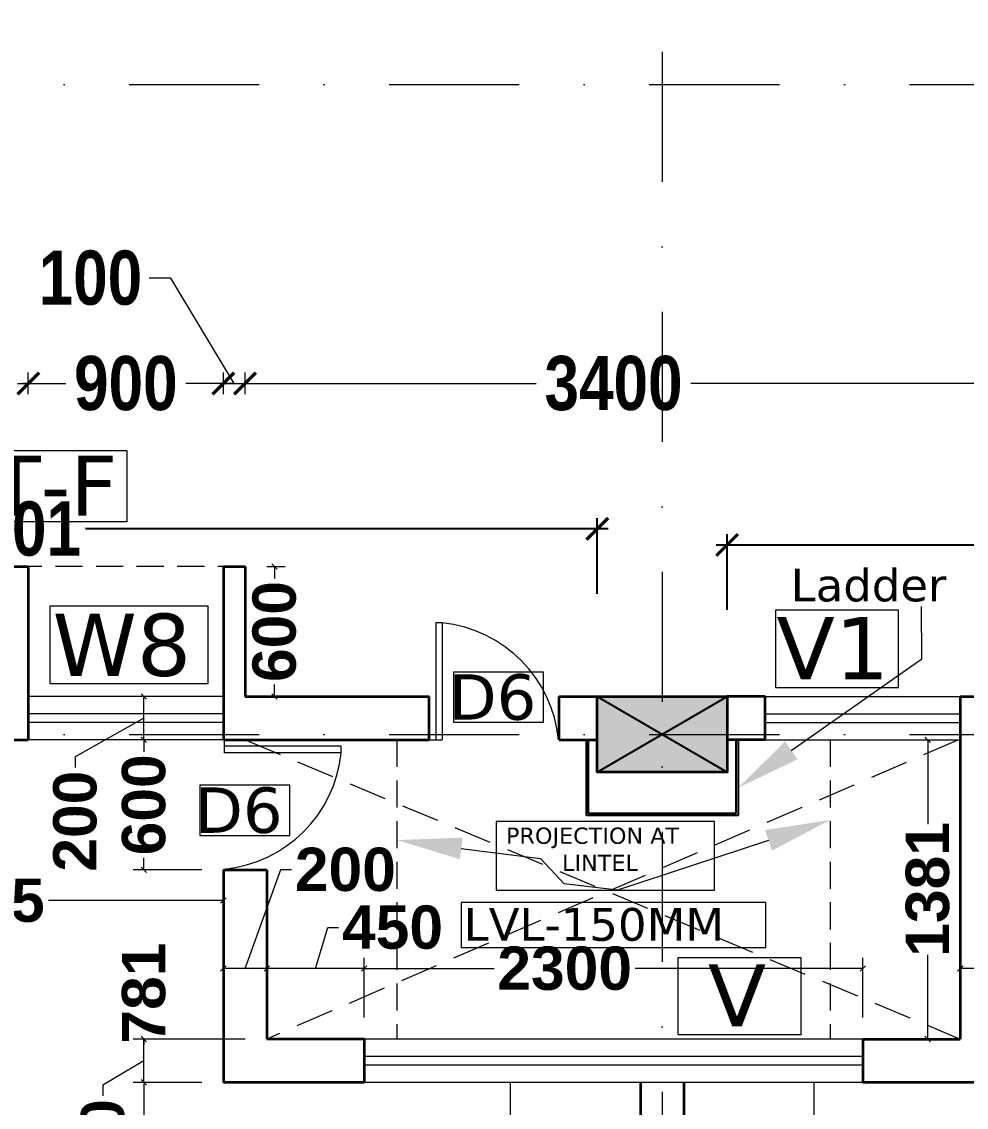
# Model space of a CAD drawing. Header units: millimetres. Extents: x -3092162 to 4513894, y -12317808 to 1849994.
# Drawn here: x -453469 to -449111, y -5824702 to -5819691 of the extents above; entities that cross this region are included whole.
import ezdxf

# ---------------------------------------------------------------- set-up
doc = ezdxf.new("R2010")
doc.units = ezdxf.units.MM
doc.header["$LTSCALE"] = 2
doc.header["$MEASUREMENT"] = 0
doc.header["$PDMODE"] = 34
doc.header["$PDSIZE"] = 500
for name, pattern in [('DASHDOT', [1, 0.5, -0.25, 0, -0.25]), ('DASHED2', [0.375, 0.25, -0.125]), ('HIDDEN', [0.375, 0.25, -0.125])]:
    doc.linetypes.add(name, pattern=pattern)
for name, color, linetype, lineweight, true_color in [('AEROW', 7, 'Continuous', 15, 0x0d0d0d), ('duct text', 7, 'Continuous', 5, 0x30182a), ('partation wall', 7, 'Continuous', 20, 0x525023)]:
    doc.layers.add(name, color=color, linetype=linetype, lineweight=lineweight, true_color=true_color)
for name, color, linetype, lineweight in [('coloumn', 10, 'Continuous', 35), ('D DIM', 250, 'Continuous', 9), ('D6', 10, 'Continuous', 5), ('DOOR', 27, 'Continuous', 5), ('glass', 5, 'Continuous', 15), ('GRID', 251, 'DASHDOT', 5), ('ldr', 11, 'Continuous', 25), ('PARGOLA', 115, 'DASHED2', 5), ('PROJ', 251, 'HIDDEN', 5), ('SILL', 74, 'Continuous', 9), ('taxe', 7, 'Continuous', 9), ('TEXT', 7, 'Continuous', 13), ('toi.dim.', 214, 'Continuous', 9), ('VENTI', 162, 'Continuous', 5), ('WAll', 250, 'Continuous', 35)]:
    doc.layers.add(name, color=color, linetype=linetype, lineweight=lineweight)
doc.styles.add('INNER DIM', font='ARIALNB.TTF', dxfattribs={"height": 250})
doc.styles.add('int dim', font='arialbd.ttf', dxfattribs={"height": 200})
doc.styles.add('style2', font='verdana.ttf')
doc.dimstyles.new('external final', dxfattribs={"dimscale": 0, "dimtxt": 250, "dimasz": 100, "dimexe": 50, "dimexo": 50, "dimgap": 50, "dimtad": 0, "dimdec": 0, "dimzin": 0, "dimdsep": 46, "dimtxsty": 'INNER DIM', "dimblk": 'ARCHTICK', "dimcen": 100, "dimdle": 50, "dimclrd": 256, "dimclre": 256, "dimclrt": 256, "dimadec": 0, "dimazin": 0, "dimtfac": 1, "dimtdec": 0, "dimtix": 1, "dimtmove": 1, "dimatfit": 3, "dimfxl": 50, "dimfxlon": 1, "dimtolj": 1, "dimtzin": 0, "dimlwd": -1, "dimlwe": -1, "dimarcsym": 1})

# ---------------------------------------------------------------- blocks, each defined once
blk = doc.blocks.new('_Oblique')
at = {"color": 0, "linetype": 'ByBlock', "lineweight": -2}
blk.add_line((-0.5, -0.5), (0.5, 0.5), dxfattribs=at)
blk = doc.blocks.new('_ArchTick')
at = {"color": 0, "linetype": 'ByBlock', "const_width": 0.15}
blk.add_lwpolyline([(-0.5, -0.5), (0.5, 0.5)], dxfattribs=at)
blk = doc.blocks.new('*D363')
at = {"ltscale": 100, "transparency": 16777216}
for p, q in [((-456214.3, -5822332.5), (-456214.3, -5821982.5)), ((-450813.6, -5822332.5), (-450813.6, -5821982.5)), ((-456264.3, -5822032.5), (-453852.8, -5822032.5)), ((-450763.6, -5822032.5), (-453175.1, -5822032.5))]:
    blk.add_line(p, q, dxfattribs=at)
at = {"layer": 'Defpoints', "color": 0, "lineweight": 50, "ltscale": 100, "transparency": 16777216}
for p in [(-450813.6, -5822032.5), (-456214.3, -5822806.2), (-450813.6, -5822806.2)]:
    blk.add_point(p, dxfattribs=at)
at = {"ltscale": 100, "transparency": 16777216, "xscale": 100, "yscale": 100, "zscale": 100, "rotation": 180}
blk.add_blockref('_ArchTick', (-456214.3, -5822032.5), dxfattribs=at)
at = {"ltscale": 100, "transparency": 16777216, "xscale": 100, "yscale": 100, "zscale": 100}
blk.add_blockref('_ArchTick', (-450813.6, -5822032.5), dxfattribs=at)
at = {"lineweight": 50, "ltscale": 100, "transparency": 16777216, "insert": (-453513.9, -5822032.5), "char_height": 250, "attachment_point": 5, "style": 'INNER DIM'}
blk.add_mtext('\\A1;5401', dxfattribs=at)
blk = doc.blocks.new('*D364')
at = {"ltscale": 100, "transparency": 16777216}
for p, q in [((-450214.3, -5822406.2), (-450214.3, -5822056.2)), ((-445589.3, -5822406.2), (-445589.3, -5822056.2)), ((-450264.3, -5822106.2), (-448263.4, -5822106.2)), ((-445539.3, -5822106.2), (-447540.3, -5822106.2))]:
    blk.add_line(p, q, dxfattribs=at)
at = {"layer": 'Defpoints', "color": 0, "lineweight": 50, "ltscale": 100, "transparency": 16777216}
for p in [(-445589.3, -5822106.2), (-450214.3, -5822806.2), (-445589.3, -5822806.2)]:
    blk.add_point(p, dxfattribs=at)
at = {"ltscale": 100, "transparency": 16777216, "xscale": 100, "yscale": 100, "zscale": 100, "rotation": 180}
blk.add_blockref('_ArchTick', (-450214.3, -5822106.2), dxfattribs=at)
at = {"ltscale": 100, "transparency": 16777216, "xscale": 100, "yscale": 100, "zscale": 100}
blk.add_blockref('_ArchTick', (-445589.3, -5822106.2), dxfattribs=at)
at = {"lineweight": 50, "ltscale": 100, "transparency": 16777216, "insert": (-447901.8, -5822106.2), "char_height": 250, "attachment_point": 5, "style": 'INNER DIM'}
blk.add_mtext('\\A1;4625', dxfattribs=at)

msp = doc.modelspace()

# ---------------------------------------------------------------- hatches: boundary and pattern name
at = {"layer": 'coloumn', "ltscale": 100}
msp.add_hatch(color=256, dxfattribs=at).paths.add_polyline_path([(-450214.3, -5822806.2), (-450214.3, -5823156.2), (-450814.3, -5823156.2), (-450814.3, -5822806.2)])

# ---------------------------------------------------------------- linework, layer by layer
at = {"layer": 'AEROW', "ltscale": 100}
for points in [[(-449918.2, -5823055.1), (-449315.8, -5822631.8), (-449316.9, -5822390.9)], [(-450023.4, -5823470.2), (-450719.9, -5823700.5), (-450966.6, -5823670.6)], [(-451441, -5823507.3), (-451075.6, -5823554.7), (-450966.6, -5823670.6)]]:
    msp.add_lwpolyline(points, dxfattribs=at)
for points in [[(-449889.5, -5823096), (-450163.7, -5823227.6), (-449947, -5823014.2)], [(-450039.1, -5823422.7), (-449738.6, -5823376), (-450007.7, -5823517.7)], [(-451447.5, -5823556.9), (-451738.6, -5823468.8), (-451434.6, -5823457.8)]]:
    msp.add_solid(points, dxfattribs=at)
at = {"layer": 'coloumn', "lineweight": 25, "ltscale": 100}
for p, q in [((-450814.3, -5823156.2), (-450214.3, -5822806.2)), ((-450814.3, -5822806.2), (-450214.3, -5823156.2))]:
    msp.add_line(p, q, dxfattribs=at)
at = {"layer": 'coloumn', "ltscale": 100}
msp.add_lwpolyline([(-450214.3, -5822806.2), (-450214.3, -5823156.2), (-450814.3, -5823156.2), (-450814.3, -5822806.2)], close=True, dxfattribs=at)
at = {"layer": 'D DIM', "ltscale": 100}
for p, q in [((-452781.3, -5820874.4), (-452881.3, -5820874.4)), ((-452488.5, -5821360.9), (-452781.3, -5820874.4)), ((-453438.5, -5821410.9), (-453438.5, -5821310.9)), ((-453438.5, -5821410.9), (-453438.5, -5821310.9)), ((-452538.5, -5821410.9), (-452538.5, -5821310.9)), ((-452538.5, -5821410.9), (-452538.5, -5821310.9)), ((-452438.5, -5821410.9), (-452438.5, -5821310.9)), ((-452438.5, -5821410.9), (-452438.5, -5821310.9)), ((-453488.5, -5821360.9), (-453265.9, -5821360.9)), ((-453438.5, -5821360.9), (-453462.7, -5821360.9)), ((-452488.5, -5821360.9), (-452711.1, -5821360.9)), ((-452538.5, -5821360.9), (-452438.5, -5821360.9)), ((-452538.5, -5821360.9), (-452438.5, -5821360.9)), ((-452488.5, -5821360.9), (-451094.7, -5821360.9)), ((-448988.5, -5821360.9), (-450382.3, -5821360.9))]:
    msp.add_line(p, q, dxfattribs=at)
at = {"layer": 'D6', "ltscale": 0.1}
for p, q in [((-451061.8, -5822693.3), (-451476.6, -5822693.3)), ((-451476.6, -5822693.3), (-451476.6, -5822925)), ((-451061.8, -5822925), (-451061.8, -5822693.3)), ((-451476.6, -5822925), (-451061.8, -5822925)), ((-452232.5, -5823215.6), (-452647.3, -5823215.6)), ((-452647.3, -5823215.6), (-452647.3, -5823447.3)), ((-452232.5, -5823447.3), (-452232.5, -5823215.6)), ((-452647.3, -5823447.3), (-452232.5, -5823447.3))]:
    msp.add_line(p, q, dxfattribs=at)
at = {"layer": 'DOOR', "color": 252, "ltscale": 200}
for p, q in [((-451558.7, -5822466.2), (-451558.7, -5823006.2)), ((-451528.7, -5822466.2), (-451558.7, -5822466.2)), ((-451528.7, -5822466.2), (-451528.7, -5823006.2)), ((-452534.6, -5823006.2), (-452534.6, -5823066.2)), ((-451588.7, -5823006.2), (-451528.7, -5823006.2)), ((-451994.6, -5823036.2), (-452534.6, -5823036.2)), ((-451994.6, -5823066.2), (-452534.6, -5823066.2)), ((-451994.6, -5823066.2), (-451994.6, -5823036.2))]:
    msp.add_line(p, q, dxfattribs=at)
for centre, major_axis, start_param, end_param in [((-451590.5, -5823063.9), (531.8, 279.7), -0.388805, 0.983679), ((-452592.3, -5823004.4), (-214.5, 561.3), 2.871885, 4.24437)]:
    msp.add_ellipse(centre, major_axis=major_axis, ratio=1, start_param=start_param, end_param=end_param, dxfattribs=at)
at = {"layer": 'duct text', "ltscale": 0.1}
msp.add_lwpolyline([(-454493.1, -5821670.6), (-452984.7, -5821670.6), (-452984.7, -5821999.7), (-454493.1, -5821999.7)], close=True, dxfattribs=at)
at = {"layer": 'glass', "ltscale": 100}
for p, q in [((-452538.6, -5822886.2), (-453438.6, -5822886.2)), ((-450038.6, -5822886.2), (-449138.6, -5822886.2)), ((-452538.6, -5822926.2), (-453438.6, -5822926.2)), ((-450038.6, -5822926.2), (-449138.6, -5822926.2)), ((-449588.6, -5824467.4), (-451888.6, -5824467.4)), ((-449588.6, -5824507.4), (-451888.6, -5824507.4))]:
    msp.add_line(p, q, dxfattribs=at)
at = {"layer": 'GRID', "color": 5, "ltscale": 600}
msp.add_line((-450514.3, -5807829.3), (-450514.3, -5892623.2), dxfattribs=at)
at = {"layer": 'GRID', "color": 6, "ltscale": 600}
for p, q in [((-460174.2, -5819981.2), (-367334.7, -5819981.2)), ((-460174.2, -5822981.2), (-367334.7, -5822981.2))]:
    msp.add_line(p, q, dxfattribs=at)
at = {"layer": 'ldr', "ltscale": 100}
for p, q in [((-450863.4, -5823356), (-450863.4, -5823006.2)), ((-450853.4, -5823346), (-450853.4, -5823006.2)), ((-450173.7, -5823006.2), (-450173.7, -5823346)), ((-450163.7, -5823006.2), (-450163.7, -5823356)), ((-450163.7, -5823356), (-450863.4, -5823356)), ((-450173.7, -5823346), (-450853.4, -5823346))]:
    msp.add_line(p, q, dxfattribs=at)
at = {"layer": 'PARGOLA', "ltscale": 350}
for p, q in [((-452438.6, -5823006.2), (-449138.6, -5824387.4)), ((-449147.5, -5823006.2), (-452338.6, -5824387.4))]:
    msp.add_line(p, q, dxfattribs=at)
at = {"layer": 'partation wall', "ltscale": 100}
for p, q in [((-451213.6, -5827613.4), (-451213.6, -5824587.4)), ((-449813.6, -5824587.4), (-449813.6, -5827613.4))]:
    msp.add_line(p, q, dxfattribs=at)
at = {"layer": 'PROJ', "ltscale": 250}
for p, q in [((-452438.6, -5822206.2), (-453438.6, -5822206.2)), ((-451738.6, -5823006.2), (-451738.6, -5824387.4)), ((-449738.6, -5823006.2), (-449738.6, -5824387.4))]:
    msp.add_line(p, q, dxfattribs=at)
at = {"layer": 'SILL', "ltscale": 100}
for p, q in [((-452538.6, -5822806.2), (-453438.6, -5822806.2)), ((-450038.6, -5822806.2), (-449138.6, -5822806.2)), ((-452538.6, -5823006.2), (-453438.6, -5823006.2)), ((-450038.6, -5823006.2), (-449147.5, -5823006.2)), ((-449588.6, -5824387.4), (-451888.6, -5824387.4)), ((-449588.6, -5824587.4), (-451888.6, -5824587.4))]:
    msp.add_line(p, q, dxfattribs=at)
at = {"layer": 'taxe', "ltscale": 0.1}
for p, q in [((-450035.4, -5823756.9), (-451441.7, -5823756.9)), ((-451441.7, -5823756.9), (-451441.7, -5823964.2)), ((-450035.4, -5823964.2), (-450035.4, -5823756.9)), ((-451441.7, -5823964.2), (-450035.4, -5823964.2))]:
    msp.add_line(p, q, dxfattribs=at)
at = {"layer": 'TEXT', "ltscale": 100}
for p, q in [((-450272.7, -5823382.8), (-451280.1, -5823382.8)), ((-451280.1, -5823382.8), (-451280.1, -5823700.5)), ((-450272.7, -5823700.5), (-450272.7, -5823382.8)), ((-451280.1, -5823700.5), (-450272.7, -5823700.5))]:
    msp.add_line(p, q, dxfattribs=at)
at = {"layer": 'toi.dim.', "color": 214, "ltscale": 100}
for p, q in [((-452338.6, -5822206.2), (-452253.1, -5822206.2)), ((-452303.1, -5822206.2), (-452303.1, -5822260.9)), ((-452303.1, -5822806.2), (-452303.1, -5822751.5)), ((-452638.6, -5822806.2), (-452955.3, -5822806.2)), ((-452905.3, -5823006.2), (-452905.3, -5822806.2)), ((-452338.6, -5822806.2), (-452253.1, -5822806.2)), ((-452905.3, -5822906.2), (-453222.6, -5823084)), ((-452638.6, -5823006.2), (-452955.3, -5823006.2)), ((-452638.6, -5823006.2), (-452955.3, -5823006.2)), ((-452905.3, -5823006.2), (-452905.3, -5823060.9)), ((-449289.1, -5823006.2), (-449289.1, -5823394.8)), ((-449277.5, -5823006.2), (-449239.1, -5823006.2)), ((-453222.6, -5823084), (-453222.6, -5823134)), ((-452905.3, -5823606.2), (-452905.3, -5823551.5)), ((-452638.6, -5823606.2), (-452955.3, -5823606.2)), ((-452638.6, -5823606.2), (-452955.3, -5823606.2)), ((-452905.3, -5823606.2), (-452905.3, -5823581.2)), ((-452438.6, -5824061.8), (-452273.5, -5823605.4)), ((-452273.5, -5823605.4), (-452223.5, -5823605.4)), ((-452538.6, -5823748), (-453345.7, -5823748)), ((-452538.6, -5823831.5), (-452538.6, -5823798)), ((-452113.6, -5824061.8), (-452056.7, -5823872.2)), ((-452056.7, -5823872.2), (-452006.7, -5823872.2)), ((-452538.6, -5824287.4), (-452538.6, -5824011.8)), ((-452338.6, -5824287.4), (-452338.6, -5824011.8)), ((-452338.6, -5824287.4), (-452338.6, -5824011.8)), ((-451888.6, -5824287.4), (-451888.6, -5824011.8)), ((-451888.6, -5824287.4), (-451888.6, -5824011.8)), ((-449588.6, -5824287.4), (-449588.6, -5824011.8)), ((-449289.1, -5824387.4), (-449289.1, -5823998.8)), ((-449138.6, -5824041.4), (-449138.6, -5824011.8)), ((-452338.6, -5824061.8), (-452538.6, -5824061.8)), ((-451888.6, -5824061.8), (-452338.6, -5824061.8)), ((-451888.6, -5824061.8), (-451289.3, -5824061.8)), ((-449588.6, -5824061.8), (-450638.4, -5824061.8)), ((-448938.6, -5824061.8), (-449138.6, -5824061.8)), ((-452438.6, -5824387.4), (-452955.3, -5824387.4)), ((-452438.6, -5824387.4), (-452955.3, -5824387.4)), ((-452905.3, -5824387.4), (-452905.3, -5824412.4)), ((-452905.3, -5824587.4), (-452905.3, -5824387.4)), ((-449263.6, -5824387.4), (-449239.1, -5824387.4)), ((-452905.3, -5824487.4), (-453094.9, -5824600.3)), ((-453094.9, -5824600.3), (-453094.9, -5824650.3)), ((-452638.6, -5824587.4), (-452955.3, -5824587.4)), ((-452638.6, -5824587.4), (-452955.3, -5824587.4)), ((-452905.3, -5824587.4), (-452905.3, -5825655.4))]:
    msp.add_line(p, q, dxfattribs=at)
at = {"layer": 'VENTI', "ltscale": 100}
for p, q in [((-452609.2, -5822389.7), (-453338.9, -5822389.7)), ((-453338.9, -5822389.7), (-453338.9, -5822746.9)), ((-452609.2, -5822746.9), (-452609.2, -5822389.7)), ((-449424.5, -5822408.1), (-449990.6, -5822408.1)), ((-449990.6, -5822408.1), (-449990.6, -5822765.3)), ((-449424.5, -5822765.3), (-449424.5, -5822408.1)), ((-453338.9, -5822746.9), (-452609.2, -5822746.9)), ((-449990.6, -5822765.3), (-449424.5, -5822765.3)), ((-450440.4, -5824368), (-450440.4, -5824010.9)), ((-450440.4, -5824010.9), (-449874.3, -5824010.9)), ((-449874.3, -5824010.9), (-449874.3, -5824368)), ((-449874.3, -5824368), (-450440.4, -5824368))]:
    msp.add_line(p, q, dxfattribs=at)
at = {"layer": 'WAll', "ltscale": 100}
for p, q in [((-454038.6, -5822206.2), (-453438.6, -5822206.2)), ((-454038.6, -5822206.2), (-453438.6, -5822206.2)), ((-453438.6, -5822206.2), (-453438.6, -5823006.2)), ((-452538.6, -5822206.2), (-452438.6, -5822206.2)), ((-452538.6, -5822206.2), (-452538.6, -5823006.2)), ((-452438.6, -5822206.2), (-452438.6, -5822806.2)), ((-452438.6, -5822806.2), (-451588.7, -5822806.2)), ((-451588.7, -5823006.2), (-451588.7, -5822806.2)), ((-450988.6, -5823006.2), (-450988.6, -5822806.2)), ((-450988.6, -5822806.2), (-450813.6, -5822806.2)), ((-450038.6, -5822806.2), (-450213.6, -5822806.2)), ((-450038.6, -5823006.2), (-450038.6, -5822806.2)), ((-449138.6, -5822806.2), (-449138.6, -5823246.2)), ((-449138.6, -5822806.2), (-449038.6, -5822806.2)), ((-449138.6, -5822906.2), (-449138.6, -5824387.4)), ((-454038.6, -5823006.2), (-453438.6, -5823006.2)), ((-452538.6, -5823006.2), (-451588.7, -5823006.2)), ((-450988.6, -5823006.2), (-450813.6, -5823006.2)), ((-450038.6, -5823006.2), (-450213.6, -5823006.2)), ((-452538.6, -5823606.2), (-452538.6, -5824587.4)), ((-452538.6, -5823606.2), (-452338.6, -5823606.2)), ((-452338.6, -5823606.2), (-452338.6, -5824387.4)), ((-451888.6, -5824387.4), (-452338.6, -5824387.4)), ((-451888.6, -5824387.4), (-451888.6, -5824587.4)), ((-449588.6, -5824387.4), (-449588.6, -5824587.4)), ((-449588.6, -5824387.4), (-449138.6, -5824387.4)), ((-451888.6, -5824587.4), (-452538.6, -5824587.4)), ((-450613.6, -5824587.4), (-450613.6, -5827456.2)), ((-450413.6, -5824587.4), (-450413.6, -5827456.2)), ((-448938.6, -5824587.4), (-449588.6, -5824587.4)), ((-448938.6, -5824587.4), (-449138.6, -5824587.4))]:
    msp.add_line(p, q, dxfattribs=at)

# ---------------------------------------------------------------- block references
at = {"layer": 'D DIM', "ltscale": 100, "xscale": 100, "yscale": 100, "zscale": 100, "rotation": 180}
for p in [(-453438.5, -5821360.9), (-452438.5, -5821360.9)]:
    msp.add_blockref('_ArchTick', p, dxfattribs=at)
at = {"layer": 'D DIM', "ltscale": 100, "xscale": 100, "yscale": 100, "zscale": 100}
msp.add_blockref('_ArchTick', (-452538.5, -5821360.9), dxfattribs=at)
at = {"layer": 'toi.dim.', "color": 214, "ltscale": 100, "xscale": 25, "yscale": 25, "zscale": 25}
for p, rotation in [((-452303.1, -5822206.2), 90), ((-452905.3, -5822806.2), 90), ((-452303.1, -5822806.2), 270), ((-452905.3, -5823006.2), 270), ((-452905.3, -5823006.2), 90), ((-449289.1, -5823006.2), 90), ((-452905.3, -5823606.2), 270), ((-452905.3, -5823606.2), 270), ((-452538.6, -5824061.8), 180), ((-452338.6, -5824061.8), 180), ((-451888.6, -5824061.8), 180), ((-449138.6, -5824061.8), 180), ((-452905.3, -5824387.4), 90), ((-452905.3, -5824387.4), 90), ((-449289.1, -5824387.4), 270), ((-452905.3, -5824587.4), 270), ((-452905.3, -5824587.4), 90)]:
    msp.add_blockref('_Oblique', p, dxfattribs=dict(at, rotation=rotation))
for p in [(-452538.6, -5823748), (-452338.6, -5824061.8), (-451888.6, -5824061.8), (-449588.6, -5824061.8)]:
    msp.add_blockref('_Oblique', p, dxfattribs=at)

# ---------------------------------------------------------------- texts
at = {"layer": 'D DIM', "ltscale": 100, "char_height": 250, "attachment_point": 5, "style": 'INNER DIM'}
for s, insert in [('\\A1;100', (-453151.9, -5820874.4)), ('\\A1;900', (-452988.5, -5821360.9)), ('\\A1;3400', (-450738.5, -5821360.9))]:
    msp.add_mtext(s, dxfattribs=dict(at, insert=insert))
at = {"layer": 'D6', "lineweight": 50, "style": 'style2'}
for p in [(-451499.5, -5822913.2), (-452670.2, -5823435.6)]:
    msp.add_text('D6', height=210, dxfattribs=at).set_placement(p)
at = {"layer": 'duct text', "ltscale": 0.1, "insert": (-453737.5, -5821835.3), "char_height": 276.639, "width": 1547.237, "attachment_point": 5, "style": 'style2'}
msp.add_mtext('\\pt3043;DUCT-F', dxfattribs=at)
at = {"layer": 'taxe', "lineweight": 50, "style": 'style2'}
for s, p in [('Ladder', (-449921.2, -5822366.9)), ('LVL-150MM', (-451429.8, -5823933.6))]:
    msp.add_text(s, height=151.2, dxfattribs=at).set_placement(p)
at = {"layer": 'TEXT', "lineweight": 50, "style": 'style2'}
for s, p in [('PROJECTION AT', (-451234.7, -5823486.3)), ('LINTEL', (-450975.8, -5823611.3))]:
    msp.add_text(s, height=75, dxfattribs=at).set_placement(p)
at = {"layer": 'toi.dim.', "ltscale": 100, "char_height": 200, "attachment_point": 5, "rotation": 90, "style": 'int dim'}
for s, insert in [('\\A1;600', (-452303.1, -5822506.2)), ('\\A1;600', (-452905.3, -5823306.2)), ('\\A1;200', (-453222.6, -5823381.7)), ('\\A1;1381', (-449289.1, -5823696.8)), ('\\A1;781', (-452905.3, -5824175.2)), ('\\A1;200', (-453094.9, -5824898))]:
    msp.add_mtext(s, dxfattribs=dict(at, insert=insert))
at = {"layer": 'toi.dim.', "ltscale": 100, "char_height": 200, "attachment_point": 5, "style": 'int dim'}
for s, insert in [('\\A1;200', (-451975.8, -5823605.4)), ('\\A1;2725', (-453673.7, -5823748)), ('\\A1;450', (-451758.1, -5823872.2)), ('\\A1;2300', (-450963.9, -5824061.8))]:
    msp.add_mtext(s, dxfattribs=dict(at, insert=insert))
at = {"layer": 'VENTI', "lineweight": 50, "style": 'style2'}
for s, p in [('W8', (-453327, -5822710.8)), ('V1', (-449986.8, -5822726.8)), ('V', (-450303.4, -5824329.2))]:
    msp.add_text(s, height=287, dxfattribs=at).set_placement(p)

# ---------------------------------------------------------------- dimensions: what is measured, and where the dimension line sits
at = {"color": 3, "lineweight": 50, "ltscale": 100}
for base, p1, p2, picture, middle in [((-450813.6, -5822032.5), (-456214.3, -5822806.2), (-450813.6, -5822806.2), '*D363', (-453513.9, -5822032.5)), ((-445589.3, -5822106.2), (-450214.3, -5822806.2), (-445589.3, -5822806.2), '*D364', (-447901.8, -5822106.2))]:
    dim = msp.add_linear_dim(base=base, p1=p1, p2=p2, dimstyle='external final', override={"dimscale": 1, "dimfxl": 300}, dxfattribs=at)
    dim.commit()
    dim.dimension.update_dxf_attribs({"geometry": picture, "text_midpoint": middle})

doc.saveas('drawing.dxf')
